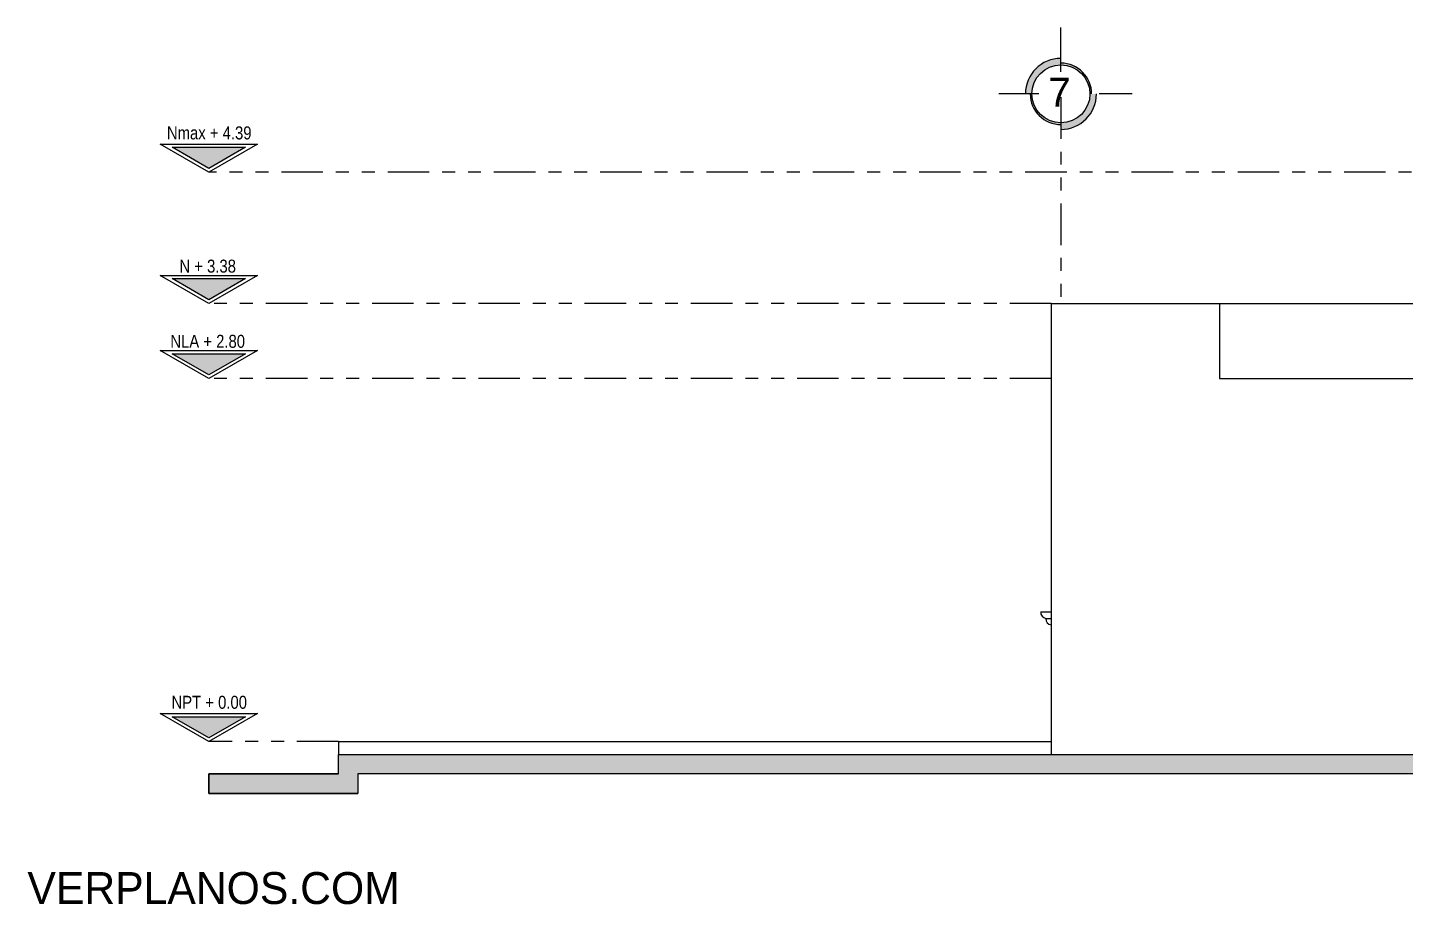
# Model space of a CAD drawing. Header units: inches. Extents: x 0.9 to 45.9, y 0.4 to 30.4.
# Drawn here: x 17.06 to 27.69, y 15.39 to 22.15 of the extents above; entities that cross this region are included whole.
import ezdxf
from ezdxf.enums import TextEntityAlignment as Align

# ---------------------------------------------------------------- set-up
doc = ezdxf.new("R2010")
doc.units = ezdxf.units.IN
doc.header["$MEASUREMENT"] = 0
doc.linetypes.add('JIS_09_08', pattern=[10.75, 8, -0.55, 0.55, -0.55, 0.55, -0.55])
for name, color, linetype in [('COTAS', 251, 'Continuous'), ('MUEBLES', 8, 'Continuous'), ('MUROS', 9, 'Continuous'), ('TEXTO', 142, 'Continuous'), ('TEXTOS', 7, 'Continuous'), ('VENTANAS', 143, 'Continuous')]:
    doc.layers.add(name, color=color, linetype=linetype)
doc.styles.get("Standard").update_dxf_attribs({"font": 'Arial.ttf'})
doc.styles.add('TEXTO', font='Arial.ttf', dxfattribs={"width": 0.8, "height": 0.2})
doc.styles.add('TEXTO1', font='', dxfattribs={"height": 0.1})
doc.styles.get('TEXTO1').set_extended_font_data('Technical')

msp = doc.modelspace()

# ---------------------------------------------------------------- hatches: boundary and pattern name
at = {"linetype": 'ByBlock', "ltscale": 0.01}
h = msp.add_hatch(dxfattribs=at)
h.set_pattern_fill('EARTH', color=34, scale=0.02, style=0)
h.set_pattern_definition([(0, (-1796.467, -902.12744), (0.127, 0.127), [0.127, -0.127]), (0, (-1796.467, -902.07981), (0.127, 0.127), [0.127, -0.127]), (0, (-1796.467, -902.03219), (0.127, 0.127), [0.127, -0.127]), (90, (-1796.45113, -902.01631), (-0.127, 0.127), [0.127, -0.127]), (90, (-1796.4035, -902.01631), (-0.127, 0.127), [0.127, -0.127]), (90, (-1796.35588, -902.01631), (-0.127, 0.127), [0.127, -0.127])])
h.paths.add_polyline_path([(19.46, 16.544), (35.085, 16.544), (35.085, 16.394), (36.085, 16.394), (36.085, 16.244), (34.935, 16.244), (34.935, 16.394), (19.61, 16.394), (19.61, 16.244), (18.46, 16.244), (18.46, 16.394), (19.46, 16.394)])
at = {"layer": 'COTAS'}
for points in [[(18.178, 21.229), (18.46, 21.066), (18.742, 21.229)], [(18.178, 20.216), (18.46, 20.053), (18.742, 20.216)], [(18.178, 19.636), (18.46, 19.473), (18.742, 19.636)], [(18.178, 16.836), (18.46, 16.673), (18.742, 16.836)]]:
    msp.add_hatch(color=256, dxfattribs=at).paths.add_polyline_path(points)
at = {"layer": 'VENTANAS'}
h = msp.add_hatch(color=0, dxfattribs=at)
h.paths.add_polyline_path([(24.761, 21.641), (24.811, 21.641, -0.414214), (25.035, 21.865), (25.035, 21.915, 0.414214)])
h.paths.add_polyline_path([(25.035, 21.417), (25.035, 21.367, 0.414214), (25.309, 21.641), (25.259, 21.641, -0.414214)])
h = msp.add_hatch(color=0, dxfattribs=at)
h.paths.add_polyline_path([(25.035, 21.878), (25.035, 21.865, -0.414214), (25.259, 21.641), (25.272, 21.641, 0.414214)])
h.paths.add_polyline_path([(25.035, 21.417, -0.414214), (24.811, 21.641), (24.798, 21.641, 0.414214), (25.035, 21.404)])

# ---------------------------------------------------------------- linework, layer by layer
at = {"color": 251, "linetype": 'JIS_09_08', "ltscale": 0.04}
for p, q in [((25.035, 21.615, -0.098), (25.035, 20.024, -0.098)), ((28.36, 21.037, -0.098), (18.46, 21.037, -0.098)), ((24.96, 20.024, -0.098), (18.46, 20.024, -0.111)), ((24.96, 19.444, -0.098), (18.46, 19.444, -0.098)), ((19.46, 16.644, -0.098), (18.46, 16.644, -0.098))]:
    msp.add_line(p, q, dxfattribs=at)
at = {"color": 34, "linetype": 'ByBlock', "ltscale": 0.01}
for p, q in [((19.46, 16.394, -0.098), (18.46, 16.394, -0.098)), ((18.46, 16.394, -0.098), (18.46, 16.244, -0.098)), ((18.46, 16.244, -0.098), (19.61, 16.244, -0.098))]:
    msp.add_line(p, q, dxfattribs=at)
at = {"color": 34, "linetype": 'ByBlock', "ltscale": 0.01, "elevation": -0.098}
msp.add_lwpolyline([(19.46, 16.544), (35.085, 16.544), (35.085, 16.394), (36.085, 16.394), (36.085, 16.244), (34.935, 16.244), (34.935, 16.394), (19.61, 16.394), (19.61, 16.244), (18.46, 16.244), (18.46, 16.394), (19.46, 16.394), (19.46, 16.544)], dxfattribs=at)
at = {"layer": 'COTAS'}
for points, elevation in [([(18.085, 21.254), (18.835, 21.254), (18.46, 21.037)], -0.098), ([(18.178, 21.229), (18.742, 21.229), (18.46, 21.066)], -0.098), ([(18.085, 20.241), (18.835, 20.241), (18.46, 20.024)], -0.111), ([(18.178, 20.216), (18.742, 20.216), (18.46, 20.053)], -0.111), ([(18.085, 19.661), (18.835, 19.661), (18.46, 19.444)], -0.098), ([(18.178, 19.636), (18.742, 19.636), (18.46, 19.473)], -0.098), ([(18.085, 16.861), (18.835, 16.861), (18.46, 16.644)], -0.098), ([(18.178, 16.836), (18.742, 16.836), (18.46, 16.673)], -0.098)]:
    msp.add_lwpolyline(points, close=True, dxfattribs=dict(at, elevation=elevation))
at = {"layer": 'MUEBLES', "ltscale": 0.03}
for p, q in [((25.035, 21.811, -0.098), (25.035, 22.153, -0.098)), ((24.865, 21.641, -0.098), (24.556, 21.641, -0.098)), ((25.586, 21.641, -0.098), (25.33, 21.641, -0.098)), ((25.44, 21.641, -0.098), (25.33, 21.641, -0.098))]:
    msp.add_line(p, q, dxfattribs=at)
msp.add_circle((25.035, 21.641, -0.098), 0.224, dxfattribs=at)
for radius, start, end in [(0.274, 90, 180), (0.237, 0, 90), (0.237, 180, 270), (0.274, 270, 0)]:
    msp.add_arc((25.035, 21.641, -0.098), radius, start, end, dxfattribs=at)
at = {"layer": 'MUROS'}
for p, q in [((24.96, 20.024, -0.098), (24.96, 16.544, -0.098)), ((24.96, 20.024, -0.098), (28.36, 20.024, -0.098)), ((26.26, 20.024, -0.098), (26.26, 19.444, -0.098)), ((26.26, 19.444, -0.098), (33.86, 19.444, -0.098)), ((24.88, 17.644, -0.098), (24.96, 17.644, -0.098)), ((24.92, 17.594, -0.098), (24.96, 17.594, -0.098)), ((19.46, 16.644, -0.098), (24.96, 16.644, -0.098)), ((19.46, 16.644, -0.098), (19.46, 16.544, -0.098)), ((19.46, 16.544, -0.098), (33.56, 16.544, -0.098))]:
    msp.add_line(p, q, dxfattribs=at)
for centre, radius, start, end in [((24.925, 17.64, -0.098), 0.0457, 174.1339, 263.1857), ((24.965, 17.589, -0.098), 0.0454, 173.7733, 263.5463)]:
    msp.add_arc(centre, radius, start, end, dxfattribs=at)

# ---------------------------------------------------------------- texts
at = {"color": 7, "insert": (17.06, 15.637, 14.67), "char_height": 0.24628, "width": 13.20329, "attachment_point": 1}
msp.add_mtext('{\\fMaiandra GD|b0|i0|c0|p34;VERPLANOS.COM}', dxfattribs=at)
at = {"layer": 'TEXTO', "ltscale": 0.03, "style": 'TEXTO'}
msp.add_text('7', height=0.224, dxfattribs=at).set_placement((24.937, 21.542, -0.098))
at = {"layer": 'TEXTOS', "style": 'TEXTO1'}
for s, p in [('Nmax + 4.39', (18.463, 21.29, -0.098)), ('N + 3.38', (18.451, 20.262, -0.111)), ('NLA + 2.80', (18.451, 19.682, -0.098)), ('NPT + 0.00', (18.463, 16.897, -0.098))]:
    msp.add_text(s, height=0.1, dxfattribs=at).set_placement(p, align=Align.CENTER)

doc.saveas('drawing.dxf')
